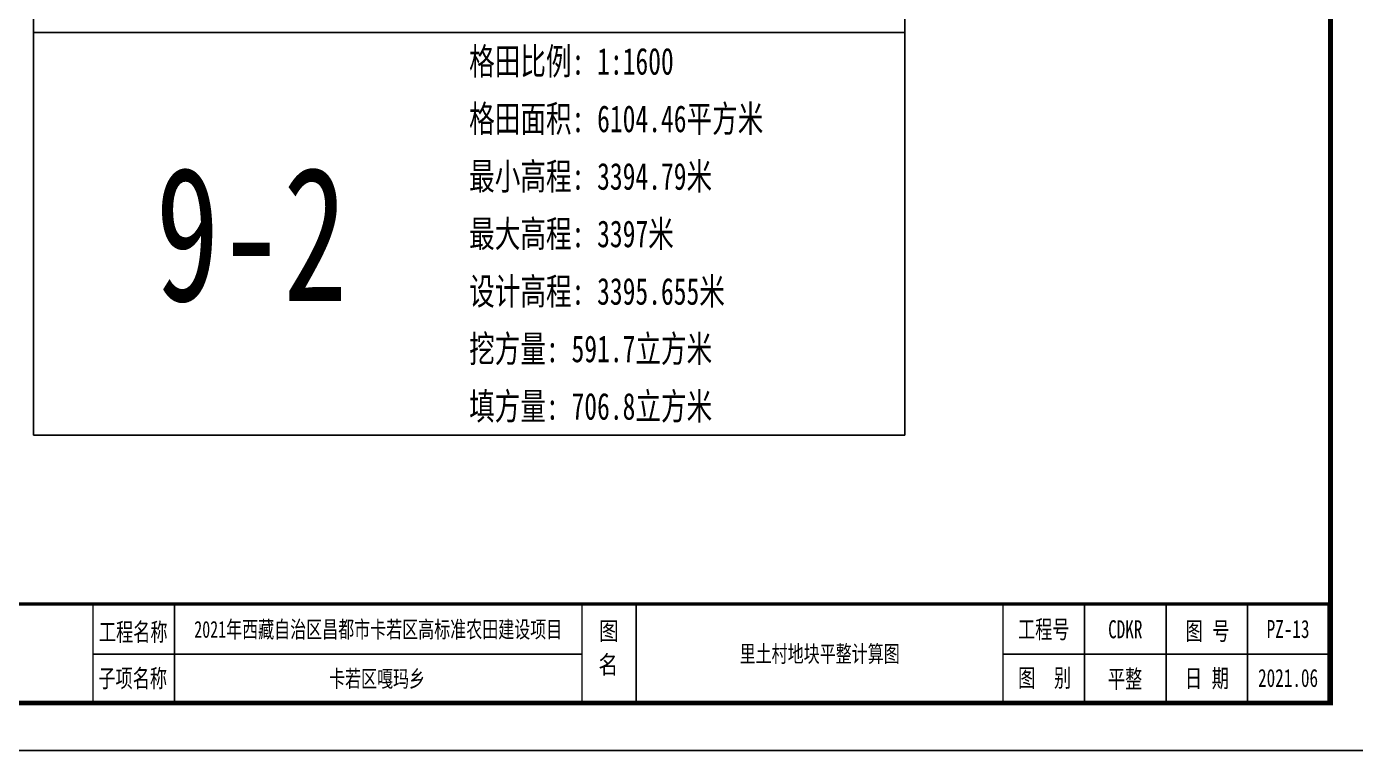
# Model space of a CAD drawing. Extents: x 4283 to 40403, y 1134 to 1764.
# Drawn here: x 9121 to 9319.2, y 1467.1 to 1575 of the extents above; entities that cross this region are included whole.
import ezdxf
from ezdxf.enums import TextEntityAlignment as Align

# ---------------------------------------------------------------- set-up
doc = ezdxf.new("R2010")
doc.units = 0
for name, color, linetype in [('PUB_TITLE', 4, 'Continuous'), ('S-MODIFY', 4, 'Continuous'), ('tdz_土方计算图', 7, 'Continuous'), ('华泽绵阳图框', 7, 'Continuous')]:
    doc.layers.add(name, color=color, linetype=linetype)
doc.styles.add('-宋体', font='', dxfattribs={"width": 0.8})
doc.styles.add('GLand', font='')
doc.styles.add('长仿宋', font='', dxfattribs={"width": 0.7, "height": 5})
doc.styles.get('-宋体').set_extended_font_data('SimSun')
doc.styles.get('GLand').set_extended_font_data('FangSong_GB2312')
doc.styles.get('长仿宋').set_extended_font_data('SimSun')

msp = doc.modelspace()

# ---------------------------------------------------------------- linework, layer by layer
msp.add_lwpolyline([(9121.99, 1514.09), (9251.99, 1514.09)])
at = {"layer": 'PUB_TITLE'}
msp.add_lwpolyline([(8902.53, 1467.09), (9322.53, 1467.09), (9322.53, 1764.09), (8902.53, 1764.09)], close=True, dxfattribs=at)
at = {"layer": 'PUB_TITLE', "color": 7, "const_width": 0.566}
msp.add_lwpolyline([(9315.46, 1474.16), (9315.46, 1756.99)], dxfattribs=at)
at = {"layer": 'PUB_TITLE', "color": 7, "const_width": 0.506}
msp.add_lwpolyline([(8920.21, 1474.16), (9315.23, 1474.16), (9315.24, 1488.92), (8920.21, 1488.92)], close=True, dxfattribs=at)
at = {"layer": 'S-MODIFY'}
msp.add_lwpolyline([(8902.53, 1467.09), (9322.53, 1467.09), (9322.53, 1764.09), (8902.53, 1764.09)], close=True, dxfattribs=at)
at = {"layer": 'tdz_土方计算图', "linetype": 'Continuous'}
for points in [[(9121.99, 1514.09), (9121.99, 1514.09), (9121.99, 1674.09), (9121.99, 1674.09)], [(9251.99, 1674.09), (9251.99, 1514.09)], [(9121.99, 1574.09), (9251.99, 1574.09)]]:
    msp.add_lwpolyline(points, dxfattribs=at)
at = {"layer": '华泽绵阳图框', "color": 7}
for p, q in [((9143.04, 1474.16), (9143.04, 1488.92)), ((9211.92, 1474.16), (9211.92, 1488.92)), ((9278.78, 1474.08), (9278.78, 1488.84)), ((9290.93, 1474.08), (9290.93, 1488.84)), ((9303.08, 1474.08), (9303.08, 1488.84)), ((9130.89, 1481.46), (9203.82, 1481.46)), ((9266.62, 1481.46), (9315.23, 1481.46))]:
    msp.add_line(p, q, dxfattribs=at)
at = {"layer": '华泽绵阳图框', "color": 7, "const_width": 0.707}
msp.add_lwpolyline([(8920.21, 1474.16), (9315.46, 1474.16), (9315.46, 1756.99), (8920.21, 1756.99)], close=True, dxfattribs=at)
at = {"layer": '华泽绵阳图框', "color": 7, "const_width": 0.506}
msp.add_lwpolyline([(8920.21, 1488.92), (9315.24, 1488.92)], dxfattribs=at)
at = {"layer": '华泽绵阳图框', "color": 7, "const_width": 0.203, "flags": 128}
for points in [[(9130.89, 1474.16), (9130.89, 1488.92)], [(9203.82, 1474.16), (9203.82, 1488.92)], [(9266.62, 1474.08), (9266.62, 1488.84)]]:
    msp.add_lwpolyline(points, dxfattribs=at)

# ---------------------------------------------------------------- texts
at = {"layer": 'tdz_土方计算图', "linetype": 'Continuous', "style": 'GLand', "width": 0.7}
for s, p in [('格田比例: 1:1600', (9186.99, 1569.81)), ('格田面积: 6104.46平方米', (9186.99, 1561.24)), ('最小高程: 3394.79米', (9186.99, 1552.66)), ('最大高程: 3397米', (9186.99, 1544.09)), ('设计高程: 3395.655米', (9186.99, 1535.52)), ('挖方量: 591.7立方米', (9186.99, 1526.95)), ('填方量: 706.8立方米', (9186.99, 1518.38))]:
    msp.add_text(s, height=4, dxfattribs=at).set_placement(p, align=Align.MIDDLE_LEFT)
at = {"layer": 'tdz_土方计算图', "color": 6, "linetype": 'Continuous', "style": 'GLand', "width": 0.7}
msp.add_text('9-2', height=20, dxfattribs=at).set_placement((9154.49, 1544.09), align=Align.MIDDLE_CENTER)
at = {"layer": '华泽绵阳图框', "style": '长仿宋', "width": 0.7}
for s, height, p in [('工程名称', 2.685, (9131.76, 1483.4)), ('工程号', 2.685, (9268.85, 1483.8)), ('图', 2.69, (9293.83, 1483.55)), ('号', 2.69, (9297.84, 1483.55)), ('子项名称', 2.685, (9131.68, 1476.49)), ('图', 2.69, (9268.87, 1476.56)), ('别', 2.69, (9274.21, 1476.56)), ('日', 2.69, (9293.74, 1476.5)), ('期', 2.69, (9297.75, 1476.5))]:
    msp.add_text(s, height=height, dxfattribs=at).set_placement(p)
for s, height, p in [('2021年西藏自治区昌都市卡若区高标准农田建设项目', 2.5, (9173.43, 1485.19)), ('CDKR', 2.685, (9284.85, 1485.15)), ('PZ-13', 2.685, (9309.13, 1485.17)), ('里土村地块平整计算图', 2.5, (9239.27, 1481.54)), ('卡若区嘎玛乡', 2.5, (9173.25, 1477.83)), ('平整', 2.685, (9284.82, 1477.79)), ('2021.06', 2.685, (9309.13, 1477.87))]:
    msp.add_text(s, height=height, dxfattribs=at).set_placement(p, align=Align.MIDDLE)
at = {"layer": '华泽绵阳图框', "color": 7, "style": '-宋体', "width": 0.8}
for s, p in [('图', (9206.37, 1483.55)), ('名', (9206.27, 1478.52))]:
    msp.add_text(s, height=2.69, dxfattribs=at).set_placement(p)

doc.saveas('drawing.dxf')
